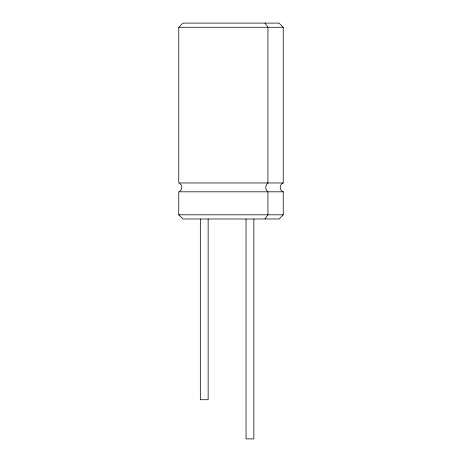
<?xml version="1.0" encoding="UTF-8"?>
<svg xmlns="http://www.w3.org/2000/svg" width="462" height="462" viewBox="0 0 462 462"><rect width="100%" height="100%" fill="white"/><g stroke="black" fill="none" stroke-linecap="round" stroke-linejoin="round"><path stroke-width="0.69" d="M264.98 218.988L267.937 214.807L267.937 191.811C264.997 189.859 264.997 184.91 267.937 182.964L267.937 27.281L264.98 23.1M283.235 182.964L178.765 182.964L178.765 27.281L182.94 23.1L279.06 23.1L283.235 27.281L283.235 182.964C279.192 184.344 279.192 190.425 283.235 191.811L283.235 214.807L279.06 218.988L182.94 218.988L178.765 214.807L178.765 191.811L283.235 191.811M179.654 191.314C182.565 189.645 182.565 185.123 179.654 183.454M178.765 27.281L283.235 27.281M178.765 214.807L283.235 214.807M253.852 219.057L253.852 438.9L246.032 438.9L246.032 219.057M208.148 219.057L208.148 399.722L200.329 399.722L200.329 219.057"/></g></svg>
